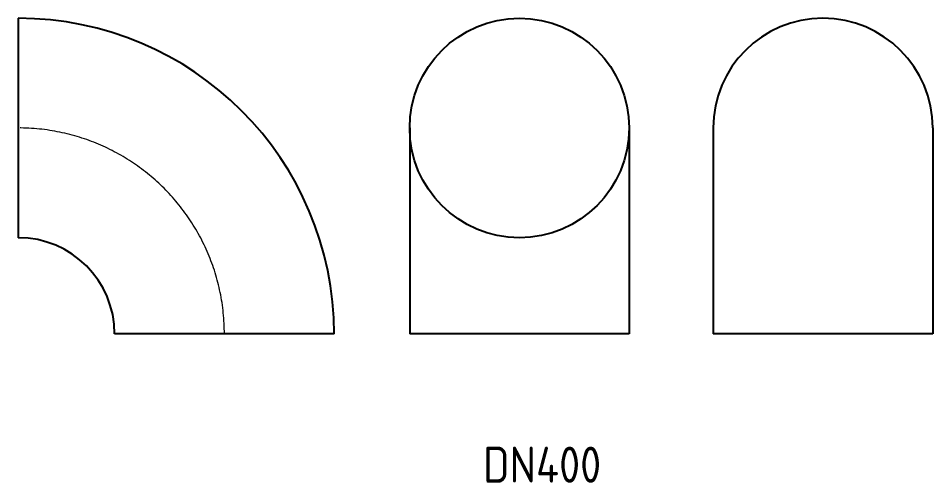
# Model space of a CAD drawing. Header units: millimetres. Extents: x 188205 to 604756, y -401673 to 15123.
# Drawn here: x 338660 to 340435, y -157855 to -156954 of the extents above; entities that cross this region are included whole.
import ezdxf

# ---------------------------------------------------------------- set-up
doc = ezdxf.new("R2010")
doc.units = ezdxf.units.MM
doc.header["$LTSCALE"] = 500
doc.linetypes.add('CENTER', pattern=[2, 1.25, -0.25, 0.25, -0.25])
doc.layers.add('ZHONG', color=1, linetype='CENTER', lineweight=20)
doc.styles.add('工程字', font='gbenor.shx', dxfattribs={"bigfont": 'gbcbig.shx'})

msp = doc.modelspace()

# ---------------------------------------------------------------- linework, layer by layer
for p, q in [((338660.449, -156953.669), (338660.449, -157379.669)), ((339420.097, -157166.669), (339420.097, -157566.669)), ((339846.097, -157166.669), (339846.097, -157566.669)), ((340009.242, -157166.669), (340009.242, -157566.669)), ((340435.242, -157166.669), (340435.242, -157566.669)), ((339273.449, -157566.669), (338847.449, -157566.669)), ((339846.097, -157566.669), (339420.097, -157566.669)), ((340435.242, -157566.669), (340009.242, -157566.669))]:
    msp.add_line(p, q)
msp.add_circle((339633.097, -157166.669), 213)
for centre, radius, end in [((338660.449, -157566.669), 613, 90), ((340222.242, -157166.669), 213, 180), ((338660.449, -157566.669), 187, 90)]:
    msp.add_arc(centre, radius, 0, end)
at = {"layer": 'ZHONG', "linetype": 'CENTER'}
msp.add_arc((338660.449, -157566.669), 400, 0, 90, dxfattribs=at)

# ---------------------------------------------------------------- texts
at = {"insert": (339540.378, -157785.453), "char_height": 70, "width": 248.54905, "attachment_point": 1, "style": '工程字'}
msp.add_mtext('\\pi22.168;DN400', dxfattribs=at)

doc.saveas('drawing.dxf')
